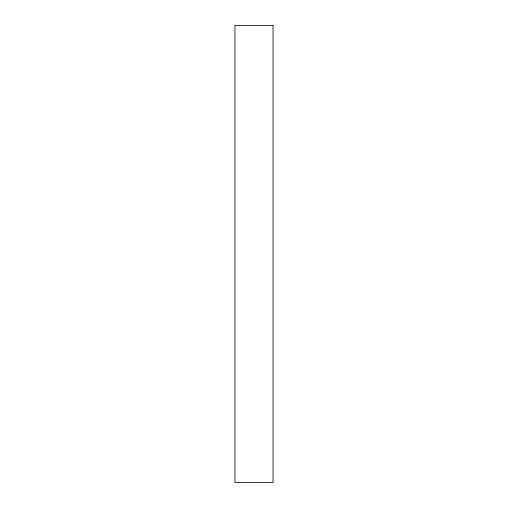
<?xml version="1.0" encoding="UTF-8"?>
<svg xmlns="http://www.w3.org/2000/svg" width="508" height="508" viewBox="0 0 508 508"><rect width="100%" height="100%" fill="white"/><g stroke="black" fill="none" stroke-linecap="round" stroke-linejoin="round"><path stroke-width="0.76" d="M273.05 25.4L234.95 25.4L234.95 482.6L273.05 482.6L273.05 25.4"/></g></svg>
